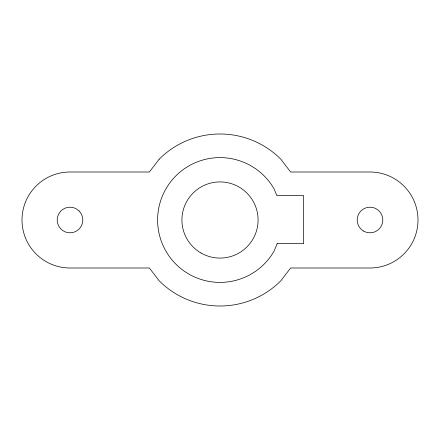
<?xml version="1.0" encoding="UTF-8"?>
<svg xmlns="http://www.w3.org/2000/svg" width="440" height="440" viewBox="0 0 440 440"><rect width="100%" height="100%" fill="white"/><g stroke="black" fill="none" stroke-linecap="round" stroke-linejoin="round"><path stroke-width="0.66" d="M277.167 243.645L274.038 251.202A62.398 62.398 0 0 1 179.889 267.801A62.398 62.398 0 0 1 179.889 172.2A62.398 62.398 0 0 1 274.038 188.799L276.876 195.646L303.639 195.646L303.639 243.645L277.167 243.645M159.187 159.187L149.358 172.002L69.999 172.002A47.998 47.998 0 0 0 22 220A47.998 47.998 0 0 0 69.999 267.999L149.358 267.999L159.187 280.814A85.998 85.998 0 0 0 280.814 280.814L290.642 267.999L370.002 267.999A47.998 47.998 0 0 0 418 220A47.998 47.998 0 0 0 370.002 172.002L290.642 172.002L280.814 159.187A85.998 85.998 0 0 0 159.187 159.187M79.052 210.947L76.401 208.918A12.799 12.799 0 0 0 57.25 218.884A12.799 12.799 0 0 0 74.377 232.029A12.799 12.799 0 0 0 79.052 210.947M363.6 231.083A12.799 12.799 0 0 0 382.8 220A12.799 12.799 0 0 0 363.6 208.918A12.799 12.799 0 0 0 363.6 231.083M200.959 252.978A38.082 38.082 0 0 0 258.082 220A38.082 38.082 0 0 0 200.959 187.022A38.082 38.082 0 0 0 200.959 252.978"/></g></svg>
